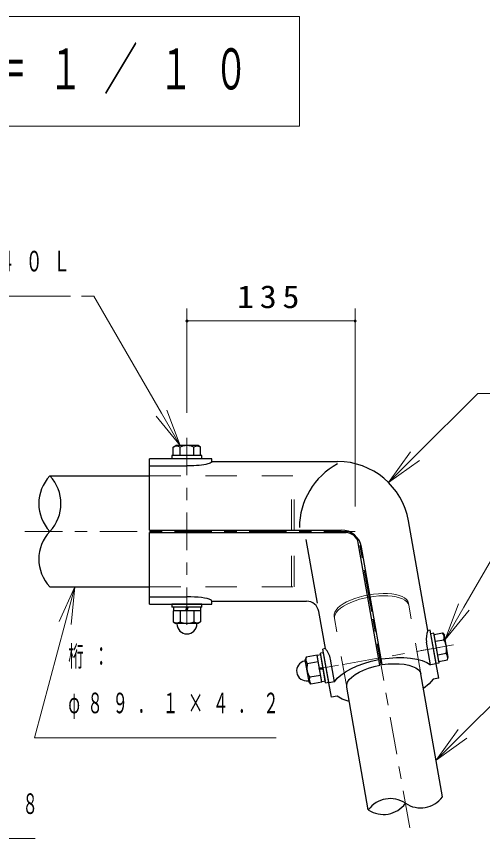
# Model space of a CAD drawing. Units: millimetres on the paper, scale 1:50. Extents: x 197 to 617, y 140 to 437.
# Drawn here: x 450.9 to 488.3, y 303.9 to 369.9 of the extents above; entities that cross this region are included whole.
import ezdxf

# ---------------------------------------------------------------- set-up
doc = ezdxf.new("R2010")
doc.units = ezdxf.units.MM
doc.linetypes.add('USER1', pattern=[4.5, 2.5, -2])
doc.linetypes.add('USER2', pattern=[6, 3, -1, 1, -1])
doc.layers.add('線', color=2, linetype='Continuous', lineweight=25)
doc.layers.add('補助', color=2, linetype='Continuous', lineweight=13)
doc.styles.add('ＭＳ ゴシック', font='')
doc.styles.get('ＭＳ ゴシック').set_extended_font_data('MS Gothic')

# ---------------------------------------------------------------- blocks, each defined once
blk = doc.blocks.new('dimension_origin')
at = {"color": 0, "linetype": 'Continuous', "lineweight": -2}
blk.add_circle((0, 0), 1.25, dxfattribs=at)

msp = doc.modelspace()

# ---------------------------------------------------------------- linework, layer by layer
at = {"layer": '線', "color": 7, "lineweight": 13}
for p, q in [((473.64, 369.897), (407.84, 369.897)), ((473.64, 361.097), (473.64, 369.897)), ((407.84, 361.097), (473.64, 361.097))]:
    msp.add_line(p, q, dxfattribs=at)
at = {"layer": '線', "color": 1, "linetype": 'USER2', "lineweight": 13}
for p, q in [((464.608, 321.086), (464.608, 336.086)), ((451.608, 328.586), (478.108, 328.586)), ((482.491, 304.802), (478.329, 328.405)), ((479.436, 322.129), (479.19, 323.523)), ((485.997, 319.471), (474.18, 317.387)), ((484.889, 319.275), (483.412, 319.015)), ((476.765, 317.843), (475.288, 317.582))]:
    msp.add_line(p, q, dxfattribs=at)
at = {"layer": '線'}
for p, q in [((463.511, 335.352), (463.708, 335.466)), ((463.511, 334.666), (463.511, 335.352)), ((465.508, 335.466), (463.708, 335.466)), ((464.059, 334.666), (464.059, 335.352)), ((465.156, 334.666), (465.156, 335.352)), ((465.705, 335.352), (465.508, 335.466)), ((465.705, 334.666), (465.705, 335.352)), ((465.808, 334.666), (463.408, 334.666)), ((463.408, 334.666), (463.408, 334.416)), ((465.808, 334.416), (463.408, 334.416)), ((465.705, 334.666), (463.511, 334.666)), ((465.808, 334.416), (465.808, 334.666)), ((461.608, 333.836), (464.608, 333.836)), ((461.608, 328.691), (476.996, 328.691)), ((461.608, 328.481), (477.375, 328.481)), ((475.075, 322.819), (474.176, 327.919)), ((480.087, 317.863), (478.36, 327.654)), ((480.284, 317.898), (478.621, 327.327)), ((461.608, 323.335), (464.608, 323.335)), ((465.808, 322.756), (463.408, 322.756)), ((463.408, 322.756), (463.408, 322.506)), ((465.808, 322.506), (465.808, 322.756)), ((465.808, 322.506), (463.408, 322.506)), ((465.705, 322.206), (463.511, 322.206)), ((463.511, 322.206), (463.511, 321.319)), ((465.683, 322.506), (463.533, 322.506)), ((463.533, 322.506), (463.533, 322.206)), ((465.683, 322.206), (463.533, 322.206)), ((464.059, 322.206), (464.059, 321.319)), ((464.511, 322.206), (464.591, 322.506)), ((464.625, 322.206), (464.705, 322.506)), ((465.156, 322.206), (465.156, 321.319)), ((465.683, 322.506), (465.683, 322.206)), ((465.705, 322.206), (465.705, 321.319)), ((463.511, 321.319), (463.708, 321.206)), ((465.705, 321.319), (465.508, 321.206)), ((465.508, 321.206), (463.708, 321.206)), ((463.808, 321.156), (463.808, 321.206)), ((465.408, 321.156), (465.408, 321.206)), ((484.435, 320.414), (484.189, 320.37)), ((484.605, 318.007), (484.189, 320.37)), ((484.852, 318.05), (484.435, 320.414)), ((484.453, 320.312), (485.129, 320.431)), ((484.834, 318.151), (484.453, 320.312)), ((485.129, 320.431), (485.275, 320.257)), ((485.587, 318.484), (485.275, 320.257)), ((484.156, 317.884), (483.837, 319.693)), ((484.548, 319.772), (485.224, 319.891)), ((475.048, 318.654), (474.175, 318.5)), ((475.429, 316.493), (475.048, 318.654)), ((475.347, 318.684), (475.052, 318.632)), ((475.425, 316.515), (475.052, 318.632)), ((475.572, 318.851), (475.325, 318.807)), ((475.742, 316.444), (475.325, 318.807)), ((475.72, 316.567), (475.347, 318.684)), ((475.988, 316.487), (475.572, 318.851)), ((484.738, 318.692), (485.414, 318.811)), ((474.065, 318.179), (474.115, 318.188)), ((474.175, 318.5), (474.097, 318.286)), ((474.41, 316.513), (474.097, 318.286)), ((475.143, 318.114), (474.27, 317.96)), ((476.452, 316.525), (476.133, 318.334)), ((484.605, 318.007), (484.852, 318.05)), ((484.834, 318.151), (485.51, 318.271)), ((485.51, 318.271), (485.587, 318.484)), ((475.221, 317.669), (475.531, 317.642)), ((475.241, 317.557), (475.551, 317.53)), ((474.343, 316.603), (474.392, 316.612)), ((475.334, 317.033), (474.461, 316.879)), ((474.556, 316.339), (474.41, 316.513)), ((475.429, 316.493), (474.556, 316.339)), ((475.72, 316.567), (475.425, 316.515)), ((475.742, 316.444), (475.988, 316.487))]:
    msp.add_line(p, q, dxfattribs=at)
at = {"layer": '線', "color": 7}
for p, q in [((461.608, 328.691), (461.608, 334.416)), ((466.608, 334.416), (461.608, 334.416)), ((466.608, 334.191), (466.608, 334.416)), ((466.608, 334.191), (476.703, 334.191)), ((453.608, 333.041), (461.608, 333.041)), ((483.94, 320.631), (482.39, 329.418)), ((461.608, 322.756), (461.608, 328.481)), ((453.608, 324.131), (461.608, 324.131)), ((461.608, 322.756), (466.608, 322.756)), ((466.608, 322.756), (466.608, 322.981)), ((466.608, 322.981), (474.207, 322.981)), ((475.716, 319.181), (475.192, 322.154)), ((484.137, 320.666), (483.94, 320.631)), ((484.613, 317.964), (484.137, 320.666)), ((475.716, 319.181), (475.519, 319.146)), ((475.996, 316.445), (475.519, 319.146)), ((484.613, 317.964), (484.156, 317.884)), ((484.819, 316.795), (484.613, 317.964)), ((485.123, 307.297), (483.386, 317.145)), ((484.819, 316.795), (484.363, 316.714)), ((476.452, 316.525), (475.996, 316.445)), ((476.202, 315.275), (475.996, 316.445)), ((479.165, 306.247), (477.428, 316.095)), ((476.659, 315.356), (476.202, 315.275))]:
    msp.add_line(p, q, dxfattribs=at)
at = {"layer": '線', "color": 4, "linetype": 'USER1', "lineweight": 13}
for p, q in [((461.608, 333.041), (473.208, 333.041)), ((473.008, 324.131), (473.008, 333.041)), ((473.208, 324.131), (473.208, 333.041)), ((461.608, 324.131), (473.208, 324.131)), ((482.415, 322.654), (482.383, 322.835)), ((483.386, 317.145), (482.415, 322.654)), ((476.457, 321.604), (476.425, 321.784)), ((477.428, 316.095), (476.457, 321.604))]:
    msp.add_line(p, q, dxfattribs=at)
at = {"layer": '線'}
for points in [[(466.608, 334.191), (466.594, 334.149), (466.553, 334.108), (466.484, 334.068), (466.39, 334.03), (466.271, 333.994), (466.129, 333.961), (465.965, 333.931), (465.783, 333.904), (465.585, 333.882), (465.373, 333.863), (465.151, 333.85), (464.921, 333.841), (464.765, 333.838), (464.608, 333.836)], [(466.608, 322.981), (466.583, 323.036), (466.51, 323.09), (466.39, 323.141), (466.226, 323.189), (466.022, 323.231), (465.783, 323.267), (465.516, 323.296), (465.226, 323.317), (464.921, 323.33), (464.608, 323.335)]]:
    msp.add_lwpolyline(points, dxfattribs=at)
at = {"layer": '線', "color": 4, "linetype": 'USER1', "lineweight": 13}
for points in [[(476.425, 321.784), (476.423, 321.943), (476.473, 322.108), (476.572, 322.276), (476.72, 322.444), (476.914, 322.611), (477.151, 322.772), (477.426, 322.925), (477.735, 323.068), (478.072, 323.198), (478.432, 323.313), (478.809, 323.41), (479.196, 323.489), (479.587, 323.547), (479.974, 323.585), (480.352, 323.6), (480.714, 323.594), (481.053, 323.565), (481.364, 323.515), (481.641, 323.444), (481.88, 323.354), (482.077, 323.246), (482.228, 323.122), (482.331, 322.984), (482.383, 322.835)], [(476.457, 321.604), (476.455, 321.762), (476.505, 321.927), (476.604, 322.095), (476.752, 322.264), (476.946, 322.43), (477.183, 322.591), (477.458, 322.745), (477.766, 322.887), (478.104, 323.017), (478.464, 323.132), (478.841, 323.229), (479.228, 323.308), (479.619, 323.367), (480.006, 323.404), (480.384, 323.419), (480.745, 323.413), (481.085, 323.384), (481.396, 323.334), (481.673, 323.263), (481.912, 323.173), (482.109, 323.065), (482.26, 322.941), (482.362, 322.804), (482.415, 322.654)]]:
    msp.add_lwpolyline(points, dxfattribs=at)
at = {"layer": '線', "color": 7}
for points in [[(476.452, 316.525), (476.666, 316.795), (476.961, 317.061), (477.332, 317.32), (477.771, 317.565), (478.269, 317.791), (478.815, 317.993), (479.398, 318.169), (480.007, 318.313)], [(480.204, 318.348), (480.826, 318.42), (481.434, 318.455), (482.017, 318.452), (482.562, 318.409), (483.058, 318.329), (483.495, 318.213), (483.863, 318.064), (484.156, 317.884)], [(480.284, 317.898), (480.752, 317.947), (481.209, 317.967), (481.644, 317.957), (482.047, 317.918), (482.41, 317.849), (482.725, 317.753), (482.985, 317.632), (483.184, 317.488), (483.319, 317.325), (483.386, 317.145)], [(477.428, 316.095), (477.43, 316.286), (477.501, 316.486), (477.639, 316.69), (477.842, 316.892), (478.106, 317.09), (478.423, 317.279), (478.788, 317.454), (479.193, 317.612), (479.629, 317.749), (480.087, 317.863)], [(484.363, 316.714), (484.05, 316.347), (483.59, 315.989)], [(477.632, 314.938), (477.077, 315.118), (476.659, 315.356)]]:
    msp.add_lwpolyline(points, dxfattribs=at)
at = {"layer": '線'}
for centre, radius, start, end in [((463.785, 334.877), 0.548, 60.00001, 119.99999), ((464.608, 334.086), 1.38, 66.57346, 113.42654), ((465.431, 334.877), 0.548, 60.00001, 119.99999), ((479.411, 328.893), 5.775, 118.03284, 180.02513), ((455.95, 330.813), 3.232, 136.44154, 223.55846), ((451.265, 330.813), 3.232, 316.44154, 43.55846), ((455.95, 326.358), 3.232, 136.44154, 223.55846), ((476.996, 327.041), 1.65, 10, 90), ((477.375, 327.481), 1, 10, 90), ((463.785, 321.794), 0.548, 240.00001, 299.99999), ((464.608, 322.585), 1.38, 246.57346, 293.42654), ((465.431, 321.794), 0.548, 240.00001, 299.99999), ((464.608, 321.156), 0.8, 180, 0), ((485.618, 319.973), 1.803, 158.61013, 188.95712), ((484.708, 320.079), 0.548, 340.00001, 39.99999), ((484.072, 319.131), 1.38, 346.57346, 33.42654), ((474.364, 317.989), 1.803, 11.04288, 41.38987), ((484.994, 318.458), 0.548, 340.00001, 39.99999), ((474.204, 317.391), 0.8, 100, 280), ((474.69, 318.312), 0.548, 160.00001, 219.99999), ((475.612, 317.639), 1.38, 166.57346, 213.42654), ((474.976, 316.692), 0.548, 160.00001, 219.99999), ((480.927, 304.963), 2.18, 56.07099, 143.92901), ((480.382, 308.055), 2.18, 236.07099, 323.92901), ((483.361, 308.581), 2.18, 236.07099, 323.92901)]:
    msp.add_arc(centre, radius, start, end, dxfattribs=at)
at = {"layer": '線', "color": 7}
for centre, radius in [((476.703, 328.416), 5.775), ((474.207, 321.981), 1)]:
    msp.add_arc(centre, radius, 10, 90, dxfattribs=at)
at = {"layer": '補助'}
for p, q in [((438.76, 347.466), (455.265, 347.466)), ((457.131, 347.466), (456.131, 347.466)), ((462.559, 338.064), (457.131, 347.466)), ((464.608, 338.086), (464.608, 346.466)), ((478.108, 330.586), (478.108, 346.466)), ((464.608, 345.466), (478.108, 345.466)), ((482.908, 334.62), (487.946, 339.659)), ((487.946, 339.659), (488.946, 339.659)), ((462.126, 337.814), (464.059, 335.466)), ((464.059, 335.466), (462.559, 338.064)), ((462.992, 338.314), (464.059, 335.466)), ((482.554, 334.974), (480.786, 332.499)), ((480.786, 332.499), (482.908, 334.62)), ((483.261, 334.267), (480.786, 332.499)), ((486.836, 322.509), (490.003, 327.995)), ((454.348, 321.362), (455.608, 324.131)), ((455.608, 324.131), (454.831, 321.233)), ((455.314, 321.103), (455.608, 324.131)), ((486.403, 322.759), (485.336, 319.911)), ((485.336, 319.911), (486.836, 322.509)), ((487.269, 322.259), (485.336, 319.911)), ((454.831, 321.233), (452.362, 312.018)), ((486.729, 312.342), (491.858, 317.472)), ((486.375, 312.696), (484.607, 310.221)), ((452.362, 312.018), (455.362, 312.018)), ((455.362, 312.018), (471.758, 312.018)), ((484.607, 310.221), (486.729, 312.342)), ((487.082, 311.989), (484.607, 310.221)), ((436.033, 303.939), (452.428, 303.939))]:
    msp.add_line(p, q, dxfattribs=at)

# ---------------------------------------------------------------- block references
at = {"layer": '補助', "xscale": 0.0667, "yscale": 0.0667}
msp.add_blockref('dimension_origin', (464.608, 345.466), dxfattribs=at)
at = {"layer": '補助', "xscale": 0.0667, "yscale": 0.0667, "rotation": 180}
msp.add_blockref('dimension_origin', (478.108, 345.466), dxfattribs=at)

# ---------------------------------------------------------------- texts
at = {"layer": '線', "color": 7, "insert": (409.24, 365.497), "char_height": 3.299, "attachment_point": 4, "style": 'ＭＳ ゴシック'}
msp.add_mtext('\\T1.64;\\W0.6;クラッチ詳細図\u3000Ｓ＝１／１０', dxfattribs=at)
at = {"layer": '補助', "style": 'ＭＳ ゴシック'}
for s, insert, char_height, attachment_point in [('\\T1.64;\\W0.6;Ｍ１２×１４０Ｌ', (438.385, 351.091), 1.65, 1), ('\\T1.33;\\W1.1;135', (471.358, 346.466), 1.833, 8), ('\\T1.63;\\W0.55;桁：', (455.087, 319.393), 1.65, 1), ('\\T1.63;\\W0.55;φ８９．１×４．２', (455.087, 315.643), 1.65, 1), ('\\T1.63;\\W0.55;φ６０．５×３．８', (435.758, 307.564), 1.65, 1)]:
    msp.add_mtext(s, dxfattribs=dict(at, insert=insert, char_height=char_height, attachment_point=attachment_point))

doc.saveas('drawing.dxf')
